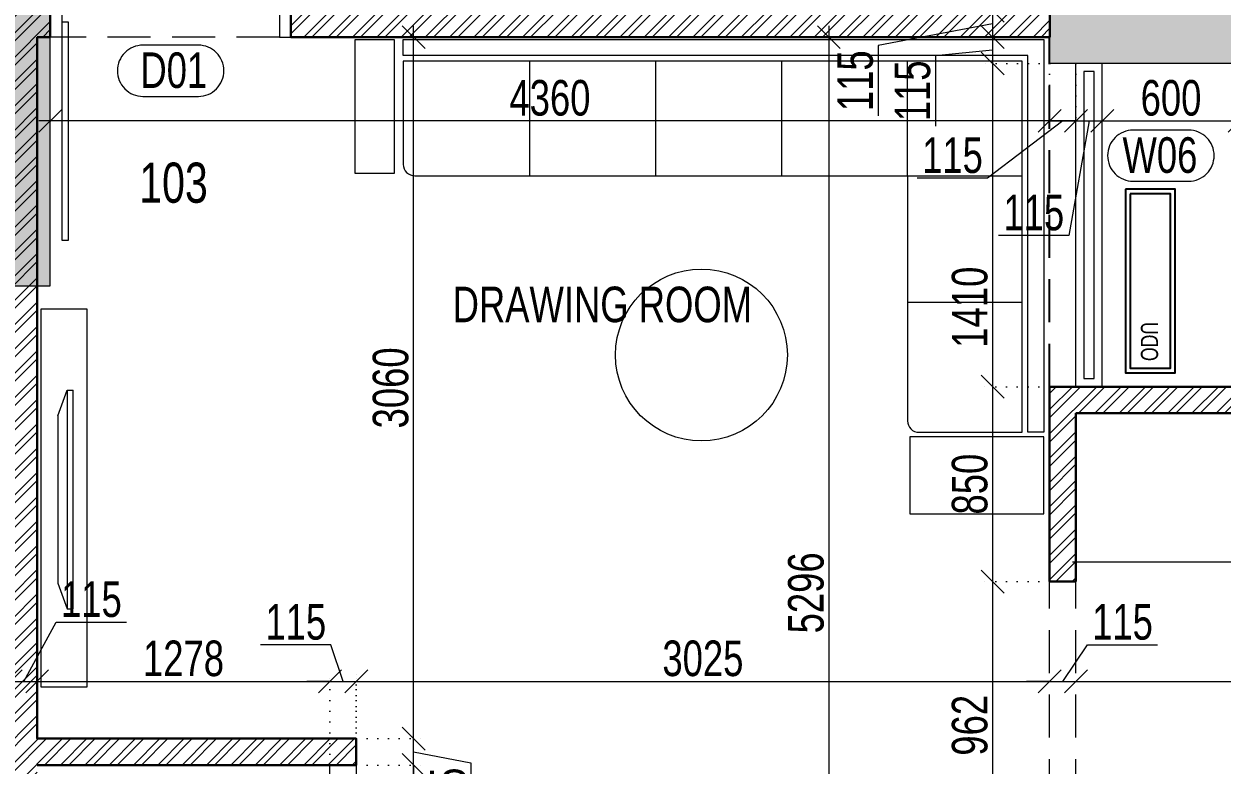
# Model space of a CAD drawing. Header units: inches. Extents: x 785882 to 928568, y 496782 to 576896.
# Drawn here: x 836673 to 841901, y 539113 to 542345 of the extents above; entities that cross this region are included whole.
import ezdxf
from ezdxf.enums import TextEntityAlignment as Align

# ---------------------------------------------------------------- set-up
doc = ezdxf.new("R2010")
doc.units = ezdxf.units.IN
doc.header["$LTSCALE"] = 750
doc.header["$MEASUREMENT"] = 0
doc.linetypes.add('DOT', pattern=[0.25, 0, -0.25])
doc.linetypes.add('HIDDEN', pattern=[0.375, 0.25, -0.125])
for name, color, linetype in [('a-Text-Room-HM', 7, 'Continuous'), ('ELE-02-MSA', 4, 'Continuous'), ('R.C.C HATCH-MSA', 250, 'Continuous')]:
    doc.layers.add(name, color=color, linetype=linetype)
for name, color, linetype, lineweight in [('COLUMN', 5, 'Continuous', 13), ('DIMENSION WORKING-MSA', 222, 'Continuous', 13), ('DOOR NO-MSA', 4, 'Continuous', 9), ('DOOR-MSA', 50, 'Continuous', 13), ('ELE-01-MSA', 7, 'Continuous', 30), ('FURNITURE-MSA', 251, 'Continuous', 5), ('TEXT DETAIL-MSA', 212, 'Continuous', 13), ('TEXT ROOM NAME-MSA', 210, 'Continuous', 13), ('WALL HATCH-MSA', 251, 'Continuous', 9), ('WALL-MSA', 32, 'Continuous', 30), ('WINDOE NO-MAS', 4, 'Continuous', 9), ('WINDOW-MSA', 50, 'Continuous', 13)]:
    doc.layers.add(name, color=color, linetype=linetype, lineweight=lineweight)
doc.styles.add('AR', font='swisscl.ttf')
doc.styles.add('Arial Narrow', font='swisscl.ttf', dxfattribs={"height": 150})
doc.styles.add('Arial-Reg', font='swisscl.ttf', dxfattribs={"height": 155})
doc.styles.add('Arial-Reg+0.8Sc', font='swisscl.ttf')
doc.styles.add('MtXpl_Swis721_LtCn_B', font='swisscl.ttf')
doc.dimstyles.new('WORKING DIM', dxfattribs={"dimtxt": 155, "dimasz": 100, "dimexe": 50, "dimexo": 0, "dimgap": 20, "dimtad": 1, "dimdec": 0, "dimzin": 0, "dimdsep": 46, "dimtxsty": 'AR', "dimblk": 'OBLIQUE', "dimcen": 0.09, "dimdle": 50, "dimclrd": 256, "dimclre": 250, "dimclrt": 256, "dimadec": 0, "dimazin": 0, "dimtfac": 1, "dimtdec": 0, "dimtofl": 0, "dimtmove": 1, "dimatfit": 0, "dimfxl": 1, "dimtolj": 1, "dimtzin": 0, "dimlwd": -1, "dimlwe": -1, "dimarcsym": 0})

# ---------------------------------------------------------------- blocks, each defined once
blk = doc.blocks.new('BLOCK-G & H TYPICAL COLOUMN')
at = {"layer": 'R.C.C HATCH-MSA'}
h = blk.add_hatch(color=256, dxfattribs=at)
h.dxf.hatch_style = 1
h.paths.add_polyline_path([(172697.62, -104207.75), (172688.57, -104207.75), (172688.57, -104255), (172697.62, -104255)])
h.paths.add_polyline_path([(172327.12, -104207.75), (172336.18, -104207.75), (172336.18, -104255), (172327.12, -104255)])
h.paths.add_polyline_path([(172819.88, -104207.75), (172819.88, -104216.81), (172867.12, -104216.81), (172867.12, -104207.75)])
h.paths.add_polyline_path([(172204.87, -104207.75), (172204.87, -104216.81), (172157.62, -104216.81), (172157.62, -104207.75)])
h.paths.add_polyline_path([(172561.18, -104240.06), (172552.12, -104240.06), (172552.12, -104287.31), (172561.18, -104287.31)])
h.paths.add_polyline_path([(172463.57, -104240.06), (172472.62, -104240.06), (172472.62, -104287.31), (172463.57, -104287.31)])
h.paths.add_polyline_path([(172177.87, -104422.2), (172177.87, -104431.25), (172130.62, -104431.25), (172130.62, -104422.2)])
h.paths.add_polyline_path([(172894.12, -104422.2), (172894.12, -104431.25), (172846.88, -104431.25), (172846.88, -104422.2)])
h.paths.add_polyline_path([(172336.12, -104486.75), (172336.12, -104495.81), (172288.87, -104495.81), (172288.87, -104486.75)])
h.paths.add_polyline_path([(172202.62, -104543.75), (172202.62, -104552.81), (172155.37, -104552.81), (172155.37, -104543.75)])
h.paths.add_polyline_path([(172822.13, -104543.75), (172822.13, -104552.81), (172869.37, -104552.81), (172869.37, -104543.75)])
h.paths.add_polyline_path([(172516.9, -104495.81), (172507.85, -104495.81), (172507.85, -104448.56), (172516.9, -104448.56)])
h.paths.add_polyline_path([(172697.62, -104104.25), (172688.57, -104104.25), (172688.57, -104057.01), (172697.62, -104057.01)])
h.paths.add_polyline_path([(172327.12, -104104.25), (172336.18, -104104.25), (172336.18, -104057.01), (172327.12, -104057.01)])
h.paths.add_polyline_path([(172819.88, -104104.25), (172819.88, -104095.2), (172867.12, -104095.2), (172867.12, -104104.25)])
h.paths.add_polyline_path([(172204.87, -104104.25), (172204.87, -104095.2), (172157.62, -104095.2), (172157.62, -104104.25)])
h.paths.add_polyline_path([(172561.18, -104071.94), (172552.12, -104071.94), (172552.12, -104024.7), (172561.18, -104024.7)])
h.paths.add_polyline_path([(172463.57, -104071.94), (172472.62, -104071.94), (172472.62, -104024.7), (172463.57, -104024.7)])
h.paths.add_polyline_path([(172177.87, -103889.81), (172177.87, -103880.75), (172130.62, -103880.75), (172130.62, -103889.81)])
h.paths.add_polyline_path([(172894.12, -103889.81), (172894.12, -103880.75), (172846.88, -103880.75), (172846.88, -103889.81)])
h.paths.add_polyline_path([(172336.12, -103825.25), (172336.12, -103816.2), (172288.87, -103816.2), (172288.87, -103825.25)])
h.paths.add_polyline_path([(172202.62, -103768.25), (172202.62, -103759.2), (172155.37, -103759.2), (172155.37, -103768.25)])
h.paths.add_polyline_path([(172822.13, -103768.25), (172822.13, -103759.2), (172869.37, -103759.2), (172869.37, -103768.25)])
h.paths.add_polyline_path([(172516.9, -103816.2), (172507.85, -103816.2), (172507.85, -103863.44), (172516.9, -103863.44)])
h.paths.add_polyline_path([(172548.37, -103699.31), (172548.37, -103690.25), (172595.62, -103690.25), (172595.62, -103699.31)])
h.paths.add_polyline_path([(172476.37, -103699.31), (172476.37, -103690.25), (172429.13, -103690.25), (172429.13, -103699.31)])
h.paths.add_polyline_path([(172726.82, -103612.31), (172726.82, -103603.25), (172774.06, -103603.25), (172774.06, -103612.31)])
h.paths.add_polyline_path([(172297.93, -103612.31), (172297.93, -103603.25), (172250.69, -103603.25), (172250.69, -103612.31)])
h.paths.add_polyline_path([(172920.37, -103523.81), (172920.37, -103514.75), (172857.56, -103514.75), (172857.56, -103523.81)])
h.paths.add_polyline_path([(172104.37, -103523.81), (172104.37, -103514.75), (172167.19, -103514.75), (172167.19, -103523.81)])
h.paths.add_polyline_path([(172476.37, -103492.94), (172467.32, -103492.94), (172467.32, -103445.7), (172476.37, -103445.7)])
h.paths.add_polyline_path([(172548.37, -103492.94), (172557.43, -103492.94), (172557.43, -103445.7), (172548.37, -103445.7)])
h.paths.add_polyline_path([(172663.43, -103454.75), (172759.5, -103454.75), (172759.5, -103349.7), (172663.43, -103349.7), (172663.43, -103358.75), (172750.44, -103358.75), (172750.44, -103445.7), (172663.43, -103445.7)])
h.paths.add_polyline_path([(172361.32, -103454.75), (172265.25, -103454.75), (172265.25, -103349.7), (172361.32, -103349.7), (172361.32, -103358.75), (172274.31, -103358.75), (172274.31, -103445.7), (172361.32, -103445.7)])
h.paths.add_polyline_path([(172428.37, -103358.75), (172419.32, -103358.75), (172419.32, -103311.51), (172428.37, -103311.51)])
h.paths.add_polyline_path([(172428.37, -103132.74), (172419.32, -103132.74), (172419.32, -103179.99), (172428.37, -103179.99)])
h.paths.add_polyline_path([(172151.62, -103286.75), (172151.62, -103277.7), (172104.37, -103277.7), (172104.37, -103286.75)])
h.paths.add_polyline_path([(172245.43, -103162.74), (172245.43, -103153.68), (172198.19, -103153.68), (172198.19, -103162.74)])
h.paths.add_polyline_path([(172428.37, -103021.25), (172419.32, -103021.25), (172419.32, -103068.5), (172428.37, -103068.5)])
h.paths.add_polyline_path([(172245.43, -102997.25), (172236.37, -102997.25), (172236.37, -103044.5), (172245.43, -103044.5)])
h.paths.add_polyline_path([(172104.37, -102997.25), (172104.37, -103006.31), (172151.62, -103006.31), (172151.62, -102997.25)])
h.paths.add_polyline_path([(172596.37, -103358.75), (172605.43, -103358.75), (172605.43, -103311.51), (172596.37, -103311.51)])
h.paths.add_polyline_path([(172596.37, -103132.74), (172605.43, -103132.74), (172605.43, -103179.99), (172596.37, -103179.99)])
h.paths.add_polyline_path([(172873.13, -103286.75), (172873.13, -103277.7), (172920.37, -103277.7), (172920.37, -103286.75)])
h.paths.add_polyline_path([(172779.32, -103162.74), (172779.32, -103153.68), (172826.56, -103153.68), (172826.56, -103162.74)])
h.paths.add_polyline_path([(172596.37, -103021.25), (172605.43, -103021.25), (172605.43, -103068.5), (172596.37, -103068.5)])
h.paths.add_polyline_path([(172779.32, -102997.25), (172788.37, -102997.25), (172788.37, -103044.5), (172779.32, -103044.5)])
h.paths.add_polyline_path([(172920.37, -102997.25), (172920.37, -103006.31), (172873.13, -103006.31), (172873.13, -102997.25)])
h.paths.add_polyline_path([(172548.37, -104612.7), (172548.37, -104621.75), (172595.62, -104621.75), (172595.62, -104612.7)])
h.paths.add_polyline_path([(172476.37, -104612.7), (172476.37, -104621.75), (172429.13, -104621.75), (172429.13, -104612.7)])
h.paths.add_polyline_path([(172297.93, -104699.7), (172297.93, -104708.75), (172250.69, -104708.75), (172250.69, -104699.7)])
h.paths.add_polyline_path([(172104.37, -104788.2), (172104.37, -104797.25), (172167.19, -104797.25), (172167.19, -104788.2)])
h.paths.add_polyline_path([(172726.82, -104699.7), (172726.82, -104708.75), (172774.06, -104708.75), (172774.06, -104699.7)])
h.paths.add_polyline_path([(172920.37, -104788.2), (172920.37, -104797.25), (172857.56, -104797.25), (172857.56, -104788.2)])
h.paths.add_polyline_path([(172476.37, -104819.06), (172467.32, -104819.06), (172467.32, -104866.31), (172476.37, -104866.31)])
h.paths.add_polyline_path([(172548.37, -104819.06), (172557.43, -104819.06), (172557.43, -104866.31), (172548.37, -104866.31)])
h.paths.add_polyline_path([(172663.43, -104857.25), (172759.5, -104857.25), (172759.5, -104962.31), (172663.43, -104962.31), (172663.43, -104953.25), (172750.44, -104953.25), (172750.44, -104866.31), (172663.43, -104866.31)])
h.paths.add_polyline_path([(172361.32, -104857.25), (172265.25, -104857.25), (172265.25, -104962.31), (172361.32, -104962.31), (172361.32, -104953.25), (172274.31, -104953.25), (172274.31, -104866.31), (172361.32, -104866.31)])
h.paths.add_polyline_path([(172428.37, -104953.25), (172419.32, -104953.25), (172419.32, -105000.5), (172428.37, -105000.5)])
h.paths.add_polyline_path([(172428.37, -105178.31), (172419.32, -105178.31), (172419.32, -105131.06), (172428.37, -105131.06)])
h.paths.add_polyline_path([(172151.62, -105025.25), (172151.62, -105034.31), (172104.37, -105034.31), (172104.37, -105025.25)])
h.paths.add_polyline_path([(172245.43, -105072.5), (172236.37, -105072.5), (172236.37, -105025.25), (172245.43, -105025.25)])
h.paths.add_polyline_path([(172428.37, -105290.75), (172419.32, -105290.75), (172419.32, -105243.51), (172428.37, -105243.51)])
h.paths.add_polyline_path([(172245.43, -105314.75), (172236.37, -105314.75), (172236.37, -105267.51), (172245.43, -105267.51)])
h.paths.add_polyline_path([(172104.37, -105277.35), (172113.43, -105277.35), (172113.43, -105314.75), (172104.37, -105314.75)])
h.paths.add_polyline_path([(172596.37, -104953.25), (172605.43, -104953.25), (172605.43, -105000.5), (172596.37, -105000.5)])
h.paths.add_polyline_path([(172596.37, -105178.31), (172605.43, -105178.31), (172605.43, -105131.06), (172596.37, -105131.06)])
h.paths.add_polyline_path([(172873.13, -105025.25), (172873.13, -105034.31), (172920.37, -105034.31), (172920.37, -105025.25)])
h.paths.add_polyline_path([(172788.37, -105025.25), (172779.32, -105025.25), (172779.32, -105072.5), (172788.37, -105072.5)])
h.paths.add_polyline_path([(172596.37, -105290.75), (172605.43, -105290.75), (172605.43, -105243.51), (172596.37, -105243.51)])
h.paths.add_polyline_path([(172779.32, -105314.75), (172788.37, -105314.75), (172788.37, -105267.51), (172779.32, -105267.51)])
h.paths.add_polyline_path([(172911.32, -105314.75), (172920.37, -105314.75), (172920.37, -105277.35), (172911.32, -105277.35)])
h.paths.add_polyline_path([(172688.63, -104486.75), (172688.63, -104495.81), (172735.87, -104495.81), (172735.87, -104486.75)])
h.paths.add_polyline_path([(172688.63, -103825.25), (172688.63, -103816.2), (172735.87, -103816.2), (172735.87, -103825.25)])
at = {"layer": 'COLUMN'}
for points in [[(172516.9, -103816.2), (172507.85, -103816.2), (172507.85, -103863.44), (172516.9, -103863.44)], [(172688.63, -103825.25), (172688.63, -103816.2), (172735.87, -103816.2), (172735.87, -103825.25)]]:
    blk.add_lwpolyline(points, close=True, dxfattribs=at)
blk = doc.blocks.new('G$C7997B730')
at = {"layer": 'FURNITURE-MSA'}
for p, q in [((36, 1324.9, 0), (0, 1324.9, 0)), ((0, 1324.9, 0), (0, 0, 0)), ((36, 1324.9, 0), (0, 1324.9, 0)), ((92.7, 1168.8, 0), (36, 1324.9, 0)), ((36, 0, 0), (36, 1324.9, 0)), ((92.7, 1168.8, 0), (36, 1324.9, 0)), ((92.7, 156.1, 0), (92.7, 1168.8, 0)), ((92.7, 156.1, 0), (36, 0, 0)), ((36, 0, 0), (0, 0, 0))]:
    blk.add_line(p, q, dxfattribs=at)
blk = doc.blocks.new('A$Ca69f7aba')
at = {"layer": 'WINDOW-MSA', "ltscale": 5000}
for points in [[(-750, 0), (-700, 0), (-700, -115), (-750, -115)], [(0, 0), (-50, 0), (-50, -115), (0, -115)], [(-50, -50), (-50, -700), (-80, -700), (-80, -50)]]:
    blk.add_lwpolyline(points, close=True, dxfattribs=at)
at = {"layer": 'WINDOW-MSA', "linetype": 'HIDDEN'}
blk.add_lwpolyline([(-50, 0), (-700, 0)], dxfattribs=at)
at = {"layer": 'WINDOW-MSA', "linetype": 'HIDDEN', "elevation": 0}
blk.add_lwpolyline([(-50, -115), (-700, -115)], dxfattribs=at)
blk = doc.blocks.new('A$C0454f6c0')
at = {"layer": 'WINDOW-MSA', "ltscale": 5000}
for points in [[(0, 1050), (0, 1000), (-115, 1000), (-115, 1050)], [(0, 0), (0, 50), (-115, 50), (-115, 0)]]:
    blk.add_lwpolyline(points, close=True, dxfattribs=at)
at = {"layer": 'WINDOW-MSA', "linetype": 'HIDDEN', "elevation": 0}
blk.add_lwpolyline([(-115, 1000), (-115, 50)], dxfattribs=at)
at = {"layer": 'WINDOW-MSA', "linetype": 'HIDDEN'}
blk.add_lwpolyline([(0, 50), (0, 1000)], dxfattribs=at)
at = {"layer": 'WINDOW-MSA', "ltscale": 5000, "elevation": 0}
blk.add_lwpolyline([(-50, 50), (-1000, 50), (-1000, 80), (-50, 80)], close=True, dxfattribs=at)
blk = doc.blocks.new('A$Cbea8c011')
at = {"layer": 'ELE-02-MSA', "elevation": 0}
for points in [[(400, -108.3), (-400, -108.3), (-400, 108.3), (400, 108.3)], [(380, -88.3), (-380, -88.3), (-380, 88.3), (380, 88.3)]]:
    blk.add_lwpolyline(points, close=True, dxfattribs=at)
at = {"layer": 'TEXT DETAIL-MSA', "style": 'Arial Narrow'}
blk.add_text('ODU', height=75, dxfattribs=at).set_placement((-349.2, -41.5, 0))
blk = doc.blocks.new('Win-Tag-03')
blk.add_lwpolyline([(-130, 120), (130, 120, -0.414214), (250, 0), (250, 0, -0.414214), (130, -120), (-130, -120, -0.414214), (-250, 0), (-250, 0, -0.414214)], format="xyb", close=True)
blk = doc.blocks.new('_Oblique')
at = {"color": 0, "linetype": 'ByBlock', "lineweight": -2}
blk.add_line((-0.5, -0.5), (0.5, 0.5), dxfattribs=at)
blk = doc.blocks.new('*D701')
at = {"layer": 'Defpoints', "color": 0, "ltscale": 0.25, "transparency": 16777216}
for p in [(840899.6, 542402.8), (840899.6, 542287.8), (840899.6, 542287.8)]:
    blk.add_point(p, dxfattribs=at)
at = {"layer": 'DIMENSION WORKING-MSA', "ltscale": 0.25, "transparency": 16777216}
for p, q in [((840899.6, 542402.8), (840899.6, 542502.8)), ((840899.6, 542402.8), (840899.6, 542287.8)), ((840899.6, 542345.3), (840399.6, 542251.1)), ((840399.6, 542251.1), (840399.6, 541944.2)), ((840899.6, 542287.8), (840899.6, 542187.8))]:
    blk.add_line(p, q, dxfattribs=at)
at = {"layer": 'DIMENSION WORKING-MSA', "color": 250, "linetype": 'DOT', "ltscale": 0.25, "transparency": 16777216}
for p, q in [((840899.6, 542402.8), (840849.6, 542402.8)), ((840899.6, 542287.8), (840849.6, 542287.8))]:
    blk.add_line(p, q, dxfattribs=at)
at = {"layer": 'DIMENSION WORKING-MSA', "ltscale": 0.25, "transparency": 16777216, "xscale": 100, "yscale": 100, "zscale": 100}
for p, rotation in [((840899.6, 542402.8), 270), ((840899.6, 542287.8), 90)]:
    blk.add_blockref('_Oblique', p, dxfattribs=dict(at, rotation=rotation))
at = {"layer": 'DIMENSION WORKING-MSA', "ltscale": 0.25, "transparency": 16777216, "insert": (840300.5, 542097.7), "char_height": 155, "attachment_point": 5, "rotation": 90, "style": 'AR'}
blk.add_mtext('\\A1;115', dxfattribs=at)
blk = doc.blocks.new('*D696')
at = {"layer": 'Defpoints', "color": 0, "ltscale": 0.25, "transparency": 16777216}
for p in [(840899.6, 542287.8), (840899.6, 542172.8), (841149.6, 542172.8)]:
    blk.add_point(p, dxfattribs=at)
at = {"layer": 'DIMENSION WORKING-MSA', "ltscale": 0.25, "transparency": 16777216}
for p, q in [((840899.6, 542337.8), (840899.6, 542122.8)), ((840899.6, 542230.3), (840649.6, 542206.8)), ((840649.6, 542206.8), (840649.6, 541900))]:
    blk.add_line(p, q, dxfattribs=at)
at = {"layer": 'DIMENSION WORKING-MSA', "color": 250, "linetype": 'DOT', "ltscale": 0.25, "transparency": 16777216}
for p, q in [((840899.6, 542287.8), (840849.6, 542287.8)), ((841149.6, 542172.8), (840849.6, 542172.8))]:
    blk.add_line(p, q, dxfattribs=at)
at = {"layer": 'DIMENSION WORKING-MSA', "ltscale": 0.25, "transparency": 16777216, "xscale": 100, "yscale": 100, "zscale": 100}
for p, rotation in [((840899.6, 542287.8), 90), ((840899.6, 542172.8), 270)]:
    blk.add_blockref('_Oblique', p, dxfattribs=dict(at, rotation=rotation))
at = {"layer": 'DIMENSION WORKING-MSA', "ltscale": 0.25, "transparency": 16777216, "insert": (840550.5, 542053.4), "char_height": 155, "attachment_point": 5, "rotation": 90, "style": 'AR'}
blk.add_mtext('\\A1;115', dxfattribs=at)
blk = doc.blocks.new('*D697')
at = {"layer": 'Defpoints', "color": 0, "ltscale": 0.25, "transparency": 16777216}
for p in [(841149.6, 542172.8), (840899.6, 540763.1), (841148, 540763.1)]:
    blk.add_point(p, dxfattribs=at)
at = {"layer": 'DIMENSION WORKING-MSA', "ltscale": 0.25, "transparency": 16777216}
blk.add_line((840899.6, 542222.8), (840899.6, 540713.1), dxfattribs=at)
at = {"layer": 'DIMENSION WORKING-MSA', "color": 250, "linetype": 'DOT', "ltscale": 0.25, "transparency": 16777216}
for p, q in [((841149.6, 542172.8), (840849.6, 542172.8)), ((841148, 540763.1), (840849.6, 540763.1))]:
    blk.add_line(p, q, dxfattribs=at)
at = {"layer": 'DIMENSION WORKING-MSA', "ltscale": 0.25, "transparency": 16777216, "xscale": 100, "yscale": 100, "zscale": 100}
for p, rotation in [((840899.6, 542172.8), 90), ((840899.6, 540763.1), 270)]:
    blk.add_blockref('_Oblique', p, dxfattribs=dict(at, rotation=rotation))
at = {"layer": 'DIMENSION WORKING-MSA', "ltscale": 0.25, "transparency": 16777216, "insert": (840800.2, 541109.9), "char_height": 155, "attachment_point": 5, "rotation": 90, "style": 'AR'}
blk.add_mtext('\\A1;1410', dxfattribs=at)
blk = doc.blocks.new('*D698')
at = {"layer": 'Defpoints', "color": 0, "ltscale": 0.25, "transparency": 16777216}
for p in [(841148, 540763.1), (840899.6, 539913.1), (841148, 539913.1)]:
    blk.add_point(p, dxfattribs=at)
at = {"layer": 'DIMENSION WORKING-MSA', "ltscale": 0.25, "transparency": 16777216}
blk.add_line((840899.6, 540813.1), (840899.6, 539863.1), dxfattribs=at)
at = {"layer": 'DIMENSION WORKING-MSA', "color": 250, "linetype": 'DOT', "ltscale": 0.25, "transparency": 16777216}
for p, q in [((841148, 540763.1), (840849.6, 540763.1)), ((841148, 539913.1), (840849.6, 539913.1))]:
    blk.add_line(p, q, dxfattribs=at)
at = {"layer": 'DIMENSION WORKING-MSA', "ltscale": 0.25, "transparency": 16777216, "xscale": 100, "yscale": 100, "zscale": 100}
for p, rotation in [((840899.6, 540763.1), 90), ((840899.6, 539913.1), 270)]:
    blk.add_blockref('_Oblique', p, dxfattribs=dict(at, rotation=rotation))
at = {"layer": 'DIMENSION WORKING-MSA', "ltscale": 0.25, "transparency": 16777216, "insert": (840800.2, 540338.1), "char_height": 155, "attachment_point": 5, "rotation": 90, "style": 'AR'}
blk.add_mtext('\\A1;850', dxfattribs=at)
blk = doc.blocks.new('*D699')
at = {"layer": 'Defpoints', "color": 0, "ltscale": 0.25, "transparency": 16777216}
for p in [(841148, 539913.1), (840899.6, 538951.2), (841148, 538951.2)]:
    blk.add_point(p, dxfattribs=at)
at = {"layer": 'DIMENSION WORKING-MSA', "ltscale": 0.25, "transparency": 16777216}
blk.add_line((840899.6, 539963.1), (840899.6, 538901.2), dxfattribs=at)
at = {"layer": 'DIMENSION WORKING-MSA', "color": 250, "linetype": 'DOT', "ltscale": 0.25, "transparency": 16777216}
for p, q in [((841148, 539913.1), (840849.6, 539913.1)), ((841148, 538951.2), (840849.6, 538951.2))]:
    blk.add_line(p, q, dxfattribs=at)
at = {"layer": 'DIMENSION WORKING-MSA', "ltscale": 0.25, "transparency": 16777216, "xscale": 100, "yscale": 100, "zscale": 100}
for p, rotation in [((840899.6, 539913.1), 90), ((840899.6, 538951.2), 270)]:
    blk.add_blockref('_Oblique', p, dxfattribs=dict(at, rotation=rotation))
at = {"layer": 'DIMENSION WORKING-MSA', "ltscale": 0.25, "transparency": 16777216, "insert": (840800.2, 539286.1), "char_height": 155, "attachment_point": 5, "rotation": 90, "style": 'AR'}
blk.add_mtext('\\A1;962', dxfattribs=at)
blk = doc.blocks.new('*D649')
at = {"layer": 'Defpoints', "color": 0, "ltscale": 0.25, "transparency": 16777216}
for p in [(838007.7, 539477.8), (836730.2, 539227.8), (838007.7, 539112.8, 0)]:
    blk.add_point(p, dxfattribs=at)
at = {"layer": 'DIMENSION WORKING-MSA', "color": 250, "linetype": 'DOT', "ltscale": 0.25, "transparency": 16777216}
for p, q in [((836730.2, 539227.8), (836730.2, 539527.8)), ((838007.7, 539112.8), (838007.7, 539527.8))]:
    blk.add_line(p, q, dxfattribs=at)
at = {"layer": 'DIMENSION WORKING-MSA', "ltscale": 0.25, "transparency": 16777216}
blk.add_line((836680.2, 539477.8), (838057.7, 539477.8), dxfattribs=at)
at = {"layer": 'DIMENSION WORKING-MSA', "ltscale": 0.25, "transparency": 16777216, "xscale": 100, "yscale": 100, "zscale": 100, "rotation": 180}
blk.add_blockref('_Oblique', (836730.2, 539477.8), dxfattribs=at)
at = {"layer": 'DIMENSION WORKING-MSA', "ltscale": 0.25, "transparency": 16777216, "xscale": 100, "yscale": 100, "zscale": 100}
blk.add_blockref('_Oblique', (838007.7, 539477.8), dxfattribs=at)
at = {"layer": 'DIMENSION WORKING-MSA', "ltscale": 0.25, "transparency": 16777216, "insert": (837368.9, 539577.1), "char_height": 155, "attachment_point": 5, "style": 'AR'}
blk.add_mtext('\\A1;1278', dxfattribs=at)
blk = doc.blocks.new('*D650')
at = {"layer": 'Defpoints', "color": 0, "ltscale": 0.25, "transparency": 16777216}
for p in [(841148, 539477.8), (841148, 539477.8), (838122.7, 539227.8)]:
    blk.add_point(p, dxfattribs=at)
at = {"layer": 'DIMENSION WORKING-MSA', "color": 250, "linetype": 'DOT', "ltscale": 0.25, "transparency": 16777216}
for p, q in [((838122.7, 539227.8), (838122.7, 539527.8)), ((841148, 539477.8), (841148, 539527.8))]:
    blk.add_line(p, q, dxfattribs=at)
at = {"layer": 'DIMENSION WORKING-MSA', "ltscale": 0.25, "transparency": 16777216}
blk.add_line((838072.7, 539477.8), (841198, 539477.8), dxfattribs=at)
at = {"layer": 'DIMENSION WORKING-MSA', "ltscale": 0.25, "transparency": 16777216, "xscale": 100, "yscale": 100, "zscale": 100, "rotation": 180}
blk.add_blockref('_Oblique', (838122.7, 539477.8), dxfattribs=at)
at = {"layer": 'DIMENSION WORKING-MSA', "ltscale": 0.25, "transparency": 16777216, "xscale": 100, "yscale": 100, "zscale": 100}
blk.add_blockref('_Oblique', (841148, 539477.8), dxfattribs=at)
at = {"layer": 'DIMENSION WORKING-MSA', "ltscale": 0.25, "transparency": 16777216, "insert": (839635.4, 539577.2), "char_height": 155, "attachment_point": 5, "style": 'AR'}
blk.add_mtext('\\A1;3025', dxfattribs=at)
blk = doc.blocks.new('*D651')
at = {"layer": 'Defpoints', "color": 0, "ltscale": 0.25, "transparency": 16777216}
for p in [(841148, 539477.8), (841263, 539477.8), (841263, 539477.8)]:
    blk.add_point(p, dxfattribs=at)
at = {"layer": 'DIMENSION WORKING-MSA', "ltscale": 0.25, "transparency": 16777216}
for p, q in [((841205.5, 539477.8), (841312.9, 539637.1)), ((841312.9, 539637.1), (841619.7, 539637.1)), ((841148, 539477.8), (841048, 539477.8)), ((841148, 539477.8), (841263, 539477.8)), ((841263, 539477.8), (841363, 539477.8))]:
    blk.add_line(p, q, dxfattribs=at)
at = {"layer": 'DIMENSION WORKING-MSA', "color": 250, "linetype": 'DOT', "ltscale": 0.25, "transparency": 16777216}
for p, q in [((841148, 539477.8), (841148, 539527.8)), ((841263, 539477.8), (841263, 539527.8))]:
    blk.add_line(p, q, dxfattribs=at)
at = {"layer": 'DIMENSION WORKING-MSA', "ltscale": 0.25, "transparency": 16777216, "xscale": 100, "yscale": 100, "zscale": 100}
blk.add_blockref('_Oblique', (841148, 539477.8), dxfattribs=at)
at = {"layer": 'DIMENSION WORKING-MSA', "ltscale": 0.25, "transparency": 16777216, "xscale": 100, "yscale": 100, "zscale": 100, "rotation": 180}
blk.add_blockref('_Oblique', (841263, 539477.8), dxfattribs=at)
at = {"layer": 'DIMENSION WORKING-MSA', "ltscale": 0.25, "transparency": 16777216, "insert": (841466.3, 539736.2), "char_height": 155, "attachment_point": 5, "style": 'AR'}
blk.add_mtext('\\A1;115', dxfattribs=at)
blk = doc.blocks.new('*D652')
at = {"layer": 'Defpoints', "color": 0, "ltscale": 0.25, "transparency": 16777216}
for p in [(841263, 539477.8), (844601.5, 539477.8), (844601.5, 539124.8)]:
    blk.add_point(p, dxfattribs=at)
at = {"layer": 'DIMENSION WORKING-MSA', "color": 250, "linetype": 'DOT', "ltscale": 0.25, "transparency": 16777216}
for p, q in [((841263, 539477.8), (841263, 539527.8)), ((844601.5, 539124.8), (844601.5, 539527.8))]:
    blk.add_line(p, q, dxfattribs=at)
at = {"layer": 'DIMENSION WORKING-MSA', "ltscale": 0.25, "transparency": 16777216}
blk.add_line((841213, 539477.8), (844651.5, 539477.8), dxfattribs=at)
at = {"layer": 'DIMENSION WORKING-MSA', "ltscale": 0.25, "transparency": 16777216, "xscale": 100, "yscale": 100, "zscale": 100, "rotation": 180}
blk.add_blockref('_Oblique', (841263, 539477.8), dxfattribs=at)
at = {"layer": 'DIMENSION WORKING-MSA', "ltscale": 0.25, "transparency": 16777216, "xscale": 100, "yscale": 100, "zscale": 100}
blk.add_blockref('_Oblique', (844601.5, 539477.8), dxfattribs=at)
at = {"layer": 'DIMENSION WORKING-MSA', "ltscale": 0.25, "transparency": 16777216, "insert": (843207.2, 539577.1), "char_height": 155, "attachment_point": 5, "style": 'AR'}
blk.add_mtext('\\A1;3339', dxfattribs=at)
blk = doc.blocks.new('*D633')
at = {"layer": 'Defpoints', "color": 0, "ltscale": 0.25, "transparency": 16777216}
for p in [(838122.7, 539477.8), (838007.7, 539112.8, 0), (838122.7, 539112.8, 0)]:
    blk.add_point(p, dxfattribs=at)
at = {"layer": 'DIMENSION WORKING-MSA', "ltscale": 0.25, "transparency": 16777216}
for p, q in [((838012.3, 539637.1), (837705.4, 539637.1)), ((838065.2, 539477.8), (838012.3, 539637.1)), ((838007.7, 539477.8), (837907.7, 539477.8)), ((838007.7, 539477.8), (838122.7, 539477.8)), ((838122.7, 539477.8), (838222.7, 539477.8))]:
    blk.add_line(p, q, dxfattribs=at)
at = {"layer": 'DIMENSION WORKING-MSA', "color": 250, "linetype": 'DOT', "ltscale": 0.25, "transparency": 16777216}
for p, q in [((838007.7, 539112.8), (838007.7, 539527.8)), ((838122.7, 539112.8), (838122.7, 539527.8))]:
    blk.add_line(p, q, dxfattribs=at)
at = {"layer": 'DIMENSION WORKING-MSA', "ltscale": 0.25, "transparency": 16777216, "xscale": 100, "yscale": 100, "zscale": 100}
blk.add_blockref('_Oblique', (838007.7, 539477.8), dxfattribs=at)
at = {"layer": 'DIMENSION WORKING-MSA', "ltscale": 0.25, "transparency": 16777216, "xscale": 100, "yscale": 100, "zscale": 100, "rotation": 180}
blk.add_blockref('_Oblique', (838122.7, 539477.8), dxfattribs=at)
at = {"layer": 'DIMENSION WORKING-MSA', "ltscale": 0.25, "transparency": 16777216, "insert": (837858.9, 539736.2), "char_height": 155, "attachment_point": 5, "style": 'AR'}
blk.add_mtext('\\A1;115', dxfattribs=at)
blk = doc.blocks.new('*D614')
at = {"layer": 'Defpoints', "color": 0, "ltscale": 0.25, "transparency": 16777216}
for p in [(838122.7, 539112.8), (838372.7, 539112.8), (838122.7, 538362.8)]:
    blk.add_point(p, dxfattribs=at)
at = {"layer": 'DIMENSION WORKING-MSA', "ltscale": 0.25, "transparency": 16777216}
blk.add_line((838372.7, 538312.8), (838372.7, 539162.8), dxfattribs=at)
at = {"layer": 'DIMENSION WORKING-MSA', "color": 250, "linetype": 'DOT', "ltscale": 0.25, "transparency": 16777216}
for p, q in [((838122.7, 539112.8), (838422.7, 539112.8)), ((838122.7, 538362.8), (838422.7, 538362.8))]:
    blk.add_line(p, q, dxfattribs=at)
at = {"layer": 'DIMENSION WORKING-MSA', "ltscale": 0.25, "transparency": 16777216, "xscale": 100, "yscale": 100, "zscale": 100}
for p, rotation in [((838372.7, 539112.8), 90), ((838372.7, 538362.8), 270)]:
    blk.add_blockref('_Oblique', p, dxfattribs=dict(at, rotation=rotation))
at = {"layer": 'DIMENSION WORKING-MSA', "ltscale": 0.25, "transparency": 16777216, "insert": (838273.3, 538737.8), "char_height": 155, "attachment_point": 5, "rotation": 90, "style": 'AR'}
blk.add_mtext('\\A1;750', dxfattribs=at)
blk = doc.blocks.new('*D615')
at = {"layer": 'Defpoints', "color": 0, "ltscale": 0.25, "transparency": 16777216}
for p in [(838122.7, 539227.8), (838372.7, 539227.8), (838122.7, 539112.8)]:
    blk.add_point(p, dxfattribs=at)
at = {"layer": 'DIMENSION WORKING-MSA', "ltscale": 0.25, "transparency": 16777216}
for p, q in [((838372.7, 539227.8), (838372.7, 539327.8)), ((838372.7, 539112.8), (838372.7, 539227.8)), ((838372.7, 539170.3), (838622.7, 539122.5)), ((838372.7, 539112.8), (838372.7, 539012.8)), ((838622.7, 539122.5), (838622.7, 538815.7))]:
    blk.add_line(p, q, dxfattribs=at)
at = {"layer": 'DIMENSION WORKING-MSA', "color": 250, "linetype": 'DOT', "ltscale": 0.25, "transparency": 16777216}
for p, q in [((838122.7, 539227.8), (838422.7, 539227.8)), ((838122.7, 539112.8), (838422.7, 539112.8))]:
    blk.add_line(p, q, dxfattribs=at)
at = {"layer": 'DIMENSION WORKING-MSA', "ltscale": 0.25, "transparency": 16777216, "xscale": 100, "yscale": 100, "zscale": 100}
for p, rotation in [((838372.7, 539227.8), 270), ((838372.7, 539112.8), 90)]:
    blk.add_blockref('_Oblique', p, dxfattribs=dict(at, rotation=rotation))
at = {"layer": 'DIMENSION WORKING-MSA', "ltscale": 0.25, "transparency": 16777216, "insert": (838523.6, 538969.1), "char_height": 155, "attachment_point": 5, "rotation": 90, "style": 'AR'}
blk.add_mtext('\\A1;115', dxfattribs=at)
blk = doc.blocks.new('*D611')
at = {"layer": 'Defpoints', "color": 0, "ltscale": 0.25, "transparency": 16777216}
for p in [(838372.7, 542287.8), (838372.7, 542287.8), (838122.7, 539227.8)]:
    blk.add_point(p, dxfattribs=at)
at = {"layer": 'DIMENSION WORKING-MSA', "ltscale": 0.25, "transparency": 16777216}
blk.add_line((838372.7, 539177.8), (838372.7, 542337.8), dxfattribs=at)
at = {"layer": 'DIMENSION WORKING-MSA', "color": 250, "linetype": 'DOT', "ltscale": 0.25, "transparency": 16777216}
for p, q in [((838372.7, 542287.8), (838422.7, 542287.8)), ((838122.7, 539227.8), (838422.7, 539227.8))]:
    blk.add_line(p, q, dxfattribs=at)
at = {"layer": 'DIMENSION WORKING-MSA', "ltscale": 0.25, "transparency": 16777216, "xscale": 100, "yscale": 100, "zscale": 100}
for p, rotation in [((838372.7, 542287.8), 90), ((838372.7, 539227.8), 270)]:
    blk.add_blockref('_Oblique', p, dxfattribs=dict(at, rotation=rotation))
at = {"layer": 'DIMENSION WORKING-MSA', "ltscale": 0.25, "transparency": 16777216, "insert": (838273.2, 540757.8), "char_height": 155, "attachment_point": 5, "rotation": 90, "style": 'AR'}
blk.add_mtext('\\A1;3060', dxfattribs=at)
blk = doc.blocks.new('*D570')
at = {"layer": 'Defpoints', "color": 0, "ltscale": 0.25, "transparency": 16777216}
for p in [(840185, 542287.8), (840185, 536991.9), (840185, 536991.9)]:
    blk.add_point(p, dxfattribs=at)
at = {"layer": 'DIMENSION WORKING-MSA', "ltscale": 0.25, "transparency": 16777216}
blk.add_line((840185, 542337.8), (840185, 536941.9), dxfattribs=at)
at = {"layer": 'DIMENSION WORKING-MSA', "color": 250, "linetype": 'DOT', "ltscale": 0.25, "transparency": 16777216}
for p, q in [((840185, 542287.8), (840235, 542287.8)), ((840185, 536991.9), (840235, 536991.9))]:
    blk.add_line(p, q, dxfattribs=at)
at = {"layer": 'DIMENSION WORKING-MSA', "ltscale": 0.25, "transparency": 16777216, "xscale": 100, "yscale": 100, "zscale": 100}
for p, rotation in [((840185, 542287.8), 90), ((840185, 536991.9), 270)]:
    blk.add_blockref('_Oblique', p, dxfattribs=dict(at, rotation=rotation))
at = {"layer": 'DIMENSION WORKING-MSA', "ltscale": 0.25, "transparency": 16777216, "insert": (840085.6, 539863.6), "char_height": 155, "attachment_point": 5, "rotation": 90, "style": 'AR'}
blk.add_mtext('\\A1;5296', dxfattribs=at)
blk = doc.blocks.new('*D522')
at = {"layer": 'Defpoints', "color": 0, "ltscale": 0.25, "transparency": 16777216}
for p in [(841263, 541922.8), (841378, 541922.8), (841378, 541922.8)]:
    blk.add_point(p, dxfattribs=at)
at = {"layer": 'DIMENSION WORKING-MSA', "color": 250, "linetype": 'DOT', "ltscale": 0.25, "transparency": 16777216}
for p, q in [((841263, 541922.8), (841263, 541972.8)), ((841378, 541922.8), (841378, 541972.8))]:
    blk.add_line(p, q, dxfattribs=at)
at = {"layer": 'DIMENSION WORKING-MSA', "ltscale": 0.25, "transparency": 16777216}
for p, q in [((841263, 541922.8), (841163, 541922.8)), ((841320.5, 541922.8), (841232.6, 541422.8)), ((841263, 541922.8), (841378, 541922.8)), ((841378, 541922.8), (841478, 541922.8)), ((841232.6, 541422.8), (840925.8, 541422.8))]:
    blk.add_line(p, q, dxfattribs=at)
at = {"layer": 'DIMENSION WORKING-MSA', "ltscale": 0.25, "transparency": 16777216, "xscale": 100, "yscale": 100, "zscale": 100}
blk.add_blockref('_Oblique', (841263, 541922.8), dxfattribs=at)
at = {"layer": 'DIMENSION WORKING-MSA', "ltscale": 0.25, "transparency": 16777216, "xscale": 100, "yscale": 100, "zscale": 100, "rotation": 180}
blk.add_blockref('_Oblique', (841378, 541922.8), dxfattribs=at)
at = {"layer": 'DIMENSION WORKING-MSA', "ltscale": 0.25, "transparency": 16777216, "insert": (841079.2, 541521.8), "char_height": 155, "attachment_point": 5, "style": 'AR'}
blk.add_mtext('\\A1;115', dxfattribs=at)
blk = doc.blocks.new('*D523')
at = {"layer": 'Defpoints', "color": 0, "ltscale": 0.25, "transparency": 16777216}
for p in [(841378, 541922.8), (841978, 541922.8), (841978, 541922.8)]:
    blk.add_point(p, dxfattribs=at)
at = {"layer": 'DIMENSION WORKING-MSA', "color": 250, "linetype": 'DOT', "ltscale": 0.25, "transparency": 16777216}
for p, q in [((841378, 541922.8), (841378, 541972.8)), ((841978, 541922.8), (841978, 541972.8))]:
    blk.add_line(p, q, dxfattribs=at)
at = {"layer": 'DIMENSION WORKING-MSA', "ltscale": 0.25, "transparency": 16777216}
blk.add_line((841328, 541922.8), (842028, 541922.8), dxfattribs=at)
at = {"layer": 'DIMENSION WORKING-MSA', "ltscale": 0.25, "transparency": 16777216, "xscale": 100, "yscale": 100, "zscale": 100, "rotation": 180}
blk.add_blockref('_Oblique', (841378, 541922.8), dxfattribs=at)
at = {"layer": 'DIMENSION WORKING-MSA', "ltscale": 0.25, "transparency": 16777216, "xscale": 100, "yscale": 100, "zscale": 100}
blk.add_blockref('_Oblique', (841978, 541922.8), dxfattribs=at)
at = {"layer": 'DIMENSION WORKING-MSA', "ltscale": 0.25, "transparency": 16777216, "insert": (841678, 542022.1), "char_height": 155, "attachment_point": 5, "style": 'AR'}
blk.add_mtext('\\A1;600', dxfattribs=at)
blk = doc.blocks.new('*D521')
at = {"layer": 'Defpoints', "color": 0, "ltscale": 0.25, "transparency": 16777216}
for p in [(841148, 542172.8), (841263, 542172.8), (841263, 541922.8)]:
    blk.add_point(p, dxfattribs=at)
at = {"layer": 'DIMENSION WORKING-MSA', "color": 250, "linetype": 'DOT', "ltscale": 0.25, "transparency": 16777216}
for p, q in [((841148, 542172.8), (841148, 541872.8)), ((841263, 542172.8), (841263, 541872.8))]:
    blk.add_line(p, q, dxfattribs=at)
at = {"layer": 'DIMENSION WORKING-MSA', "ltscale": 0.25, "transparency": 16777216}
for p, q in [((841205.5, 541922.8), (840877.8, 541672.8)), ((841148, 541922.8), (841048, 541922.8)), ((841148, 541922.8), (841263, 541922.8)), ((841263, 541922.8), (841363, 541922.8)), ((840877.8, 541672.8), (840570.9, 541672.8))]:
    blk.add_line(p, q, dxfattribs=at)
at = {"layer": 'DIMENSION WORKING-MSA', "ltscale": 0.25, "transparency": 16777216, "xscale": 100, "yscale": 100, "zscale": 100}
blk.add_blockref('_Oblique', (841148, 541922.8), dxfattribs=at)
at = {"layer": 'DIMENSION WORKING-MSA', "ltscale": 0.25, "transparency": 16777216, "xscale": 100, "yscale": 100, "zscale": 100, "rotation": 180}
blk.add_blockref('_Oblique', (841263, 541922.8), dxfattribs=at)
at = {"layer": 'DIMENSION WORKING-MSA', "ltscale": 0.25, "transparency": 16777216, "insert": (840724.3, 541771.8), "char_height": 155, "attachment_point": 5, "style": 'AR'}
blk.add_mtext('\\A1;115', dxfattribs=at)
blk = doc.blocks.new('*D517')
at = {"layer": 'Defpoints', "color": 0, "ltscale": 0.25, "transparency": 16777216}
for p in [(836787.7, 541922.8), (836787.7, 541922.8), (841148, 541922.8)]:
    blk.add_point(p, dxfattribs=at)
at = {"layer": 'DIMENSION WORKING-MSA', "color": 250, "linetype": 'DOT', "ltscale": 0.25, "transparency": 16777216}
for p, q in [((841148, 541922.8), (841148, 541972.8)), ((836787.7, 541922.8), (836787.7, 541872.8))]:
    blk.add_line(p, q, dxfattribs=at)
at = {"layer": 'DIMENSION WORKING-MSA', "ltscale": 0.25, "transparency": 16777216}
blk.add_line((841198, 541922.8), (836737.7, 541922.8), dxfattribs=at)
at = {"layer": 'DIMENSION WORKING-MSA', "ltscale": 0.25, "transparency": 16777216, "xscale": 100, "yscale": 100, "zscale": 100, "rotation": 180}
blk.add_blockref('_Oblique', (836787.7, 541922.8), dxfattribs=at)
at = {"layer": 'DIMENSION WORKING-MSA', "ltscale": 0.25, "transparency": 16777216, "xscale": 100, "yscale": 100, "zscale": 100}
blk.add_blockref('_Oblique', (841148, 541922.8), dxfattribs=at)
at = {"layer": 'DIMENSION WORKING-MSA', "ltscale": 0.25, "transparency": 16777216, "insert": (838967.9, 542022.2), "char_height": 155, "attachment_point": 5, "style": 'AR'}
blk.add_mtext('\\A1;4360', dxfattribs=at)
blk = doc.blocks.new('A$Caebde61c')
at = {"layer": 'FURNITURE-MSA'}
for p, q in [((12568.5, -21021.2), (12568.5, -21521.2)), ((13118.5, -21021.2), (13118.5, -21521.2)), ((13668.5, -21021.2), (13668.5, -21521.2)), ((14218.5, -21521.2, 0), (14218.5, -21021.2, 0)), ((14218.5, -21521.2, 0), (14718.5, -21521.2, 0)), ((14218.5, -22072.5, 0), (14718.5, -22072.5, 0)), ((14938.6, -23204.9), (18307.1, -23204.9))]:
    blk.add_line(p, q, dxfattribs=at)
for points in [[(11978.6, -21510.9), (11808.5, -21510.9), (11808.5, -20925.9), (11978.6, -20925.9)], [(14813.8, -22639.8), (14743.5, -22639.8), (14743.5, -20996.2), (12018.5, -20996.2), (12018.5, -20926.2), (14813.6, -20926.2)], [(10638.2, -23751.2), (10438.2, -23751.2), (10438.2, -22101.2), (10638.2, -22101.2)], [(14228.8, -22659.8), (14228.8, -22996.2), (14813.8, -22996.2), (14813.8, -22659.8)]]:
    blk.add_lwpolyline(points, close=True, dxfattribs=at)
blk.add_lwpolyline([(14718.5, -21021.2), (12018.5, -21021.2), (12018.5, -21471.2, 0.414214), (12068.5, -21521.2), (14218.5, -21521.2), (14218.5, -22589.8, 0.414214), (14268.5, -22639.8), (14718.5, -22639.8), (14718.5, -21021.2)], format="xyb", dxfattribs=at)
blk.add_circle((13319.4, -22302.6, 0), 375, dxfattribs=at)
blk = doc.blocks.new('*D1209')
at = {"layer": 'Defpoints', "color": 0, "ltscale": 0.25, "transparency": 16777216}
for p in [(836730.2, 539477.8), (836615.2, 539227.8), (836730.2, 539227.8)]:
    blk.add_point(p, dxfattribs=at)
at = {"layer": 'DIMENSION WORKING-MSA', "ltscale": 0.25, "transparency": 16777216}
for p, q in [((836672.7, 539477.8), (836813.5, 539735.9)), ((836813.5, 539735.9), (837120.4, 539735.9)), ((836615.2, 539477.8), (836515.2, 539477.8)), ((836615.2, 539477.8), (836730.2, 539477.8)), ((836730.2, 539477.8), (836830.2, 539477.8))]:
    blk.add_line(p, q, dxfattribs=at)
at = {"layer": 'DIMENSION WORKING-MSA', "color": 250, "linetype": 'DOT', "ltscale": 0.25, "transparency": 16777216}
for p, q in [((836615.2, 539227.8), (836615.2, 539527.8)), ((836730.2, 539227.8), (836730.2, 539527.8))]:
    blk.add_line(p, q, dxfattribs=at)
at = {"layer": 'DIMENSION WORKING-MSA', "ltscale": 0.25, "transparency": 16777216, "xscale": 100, "yscale": 100, "zscale": 100}
blk.add_blockref('_Oblique', (836615.2, 539477.8), dxfattribs=at)
at = {"layer": 'DIMENSION WORKING-MSA', "ltscale": 0.25, "transparency": 16777216, "xscale": 100, "yscale": 100, "zscale": 100, "rotation": 180}
blk.add_blockref('_Oblique', (836730.2, 539477.8), dxfattribs=at)
at = {"layer": 'DIMENSION WORKING-MSA', "ltscale": 0.25, "transparency": 16777216, "insert": (836967, 539835), "char_height": 155, "attachment_point": 5, "style": 'AR'}
blk.add_mtext('\\A1;115', dxfattribs=at)

msp = doc.modelspace()

# ---------------------------------------------------------------- hatches: boundary and pattern name
at = {"layer": 'WALL HATCH-MSA'}
h = msp.add_hatch(dxfattribs=at)
h.set_pattern_fill('ANSI32', color=256, scale=200)
h.paths.add_polyline_path([(837702.1, 545601.8), (837702.1, 546886.8), (838692, 546886.8), (838692, 548363.5), (839835, 548363.5), (839835, 547001.8), (839342, 547001.8), (839342, 546886.8), (839835, 546886.8), (839835, 546351.8), (839950, 546351.8), (839950, 548478.5), (837702.1, 548478.5), (837702.1, 551698.5), (837817.1, 551698.5), (837817.1, 551813.5), (837587.1, 551813.5), (837587.1, 548363.5), (838577, 548363.5), (838577, 547613.5), (837587.1, 547613.5), (837587.1, 547498.5), (838577, 547498.5), (838577, 547001.8), (837587.1, 547001.8), (837587.1, 545371.8), (838501.5, 545371.8), (838501.5, 542402.8), (837837.7, 542402.8), (837837.7, 542287.8), (841149.6, 542287.8), (841149.6, 542402.8), (838616.5, 542402.8), (838616.5, 545486.8), (841219.6, 545486.8), (841219.6, 545601.8)])
h = msp.add_hatch(dxfattribs=at)
h.set_pattern_fill('ANSI32', color=256, scale=200)
h.set_pattern_definition([(45, (-7.5, 0), (-53.0330086, 53.0330086), []), (45, (27.855, 0), (-53.0330086, 53.0330086), [])])
h.paths.add_polyline_path([(836615.2, 542287.8), (836615.2, 539227.8), (835222.7, 539227.8), (835222.7, 539112.8), (836615.2, 539112.8), (836615.2, 536991.9), (836313, 536991.9), (836313, 536876.9), (837032.3, 536876.9), (837032.3, 536991.9), (836730.2, 536991.9), (836730.2, 539112.8), (838122.7, 539112.8), (838122.7, 539227.8), (836730.2, 539227.8), (836730.2, 542287.8), (836787.7, 542287.8), (836787.7, 542402.8), (836557.7, 542402.8), (836557.7, 542287.8)])
h = msp.add_hatch(dxfattribs=at)
h.set_pattern_fill('ANSI32', color=256, scale=200)
h.paths.add_polyline_path([(846969.1, 540533.1), (846969.1, 540763.1), (841148, 540763.1), (841148, 539913.1), (841263, 539913.1), (841263, 540648.1), (846254.1, 540648.1), (846254.1, 540533.1)])

# ---------------------------------------------------------------- linework, layer by layer
at = {"layer": 'DOOR-MSA', "linetype": 'HIDDEN'}
for p, q in [((841148, 538951.2), (841148, 539913.1)), ((841263, 538951.2), (841263, 539913.1))]:
    msp.add_line(p, q, dxfattribs=at)
at = {"layer": 'ELE-02-MSA', "linetype": 'HIDDEN'}
msp.add_line((841148, 540763.1), (841148, 542287.8), dxfattribs=at)
at = {"layer": 'WALL-MSA'}
for p, q in [((836787.7, 542402.8), (836787.7, 542287.8)), ((837837.7, 542402.8), (837837.7, 542287.8)), ((841149.6, 542287.8), (841149.6, 542402.8)), ((836730.2, 542287.8), (836730.2, 539227.8)), ((836730.2, 542287.8), (836787.7, 542287.8)), ((837837.7, 542287.8), (841149.6, 542287.8)), ((841148, 539913.1), (841148, 540763.1)), ((841148, 540763.1), (846969.1, 540763.1)), ((841263, 539913.1), (841263, 540648.1)), ((841263, 539913.1), (841148, 539913.1)), ((836730.2, 539227.8), (838122.7, 539227.8)), ((838122.7, 539112.8), (838122.7, 539227.8)), ((836730.2, 539112.8), (838122.7, 539112.8))]:
    msp.add_line(p, q, dxfattribs=at)
msp.add_lwpolyline([(846969.1, 540533.1), (846254.1, 540533.1), (846254.1, 540648.1), (841263, 540648.1)], dxfattribs=at)
at = {"layer": 'WINDOW-MSA'}
for p, q in [((841263, 540763.1), (841263, 542172.8)), ((841378, 540763.1), (841378, 542172.8))]:
    msp.add_line(p, q, dxfattribs=at)
msp.add_lwpolyline([(841298, 542137.8), (841298, 540798.1), (841343, 540798.1), (841343, 542137.8)], close=True, dxfattribs=at)

# ---------------------------------------------------------------- block references
at = {"xscale": -1, "rotation": 270}
msp.add_blockref('A$Cbea8c011', (841588, 541224, 0), dxfattribs=at)
at = {"layer": 'COLUMN', "xscale": 25.4, "yscale": 25.4, "zscale": 25.4}
msp.add_blockref('BLOCK-G & H TYPICAL COLOUMN', (-3545141.6, 3179334.2), dxfattribs=at)
at = {"layer": 'DOOR NO-MSA', "xscale": -0.9300595238095237, "yscale": 0.9300595238095237, "zscale": 0.9300595238095237, "rotation": 180}
msp.add_blockref('Win-Tag-03', (837312.7, 542141.1, 0), dxfattribs=at)
at = {"layer": 'DOOR-MSA', "extrusion": (1.00445e-41, -1.29247e-26, -1), "zscale": -1.000000000000001, "rotation": 90.00000000000001}
msp.add_blockref('A$C0454f6c0', (-836787.7, 542402.8, 0), dxfattribs=at)
at = {"layer": 'DOOR-MSA', "xscale": -1, "rotation": 270}
msp.add_blockref('A$Ca69f7aba', (838122.7, 539112.8, 0), dxfattribs=at)
at = {"layer": 'ELE-01-MSA', "xscale": 0.7200000000000002, "yscale": 0.7200000000000002, "zscale": 0.7200000000000002, "rotation": 180}
msp.add_blockref('G$C7997B730', (836886.9, 540748.2, 0), dxfattribs=at)
at = {"layer": 'FURNITURE-MSA'}
msp.add_blockref('A$Caebde61c', (826309.5, 563204), dxfattribs=at)
at = {"layer": 'WINDOE NO-MAS', "xscale": -0.9300595238095237, "yscale": 0.9300595238095237, "zscale": 0.9300595238095237, "rotation": 180}
msp.add_blockref('Win-Tag-03', (841633.7, 541770.9, 0), dxfattribs=at)

# ---------------------------------------------------------------- texts
at = {"layer": 'a-Text-Room-HM', "style": 'Arial-Reg'}
msp.add_text('103', height=175, dxfattribs=at).set_placement((837175.6, 541565.5))
at = {"layer": 'DOOR NO-MSA', "style": 'Arial-Reg+0.8Sc'}
msp.add_text('D01', height=155, dxfattribs=at).set_placement((837326.6, 542143.7, 0), align=Align.MIDDLE_CENTER)
at = {"layer": 'TEXT ROOM NAME-MSA', "lineweight": 0, "style": 'MtXpl_Swis721_LtCn_B'}
msp.add_text('DRAWING ROOM', height=155, dxfattribs=at).set_placement((838543.4, 541044.4))
at = {"layer": 'WINDOE NO-MAS', "style": 'Arial-Reg+0.8Sc'}
msp.add_text('W06', height=155, dxfattribs=at).set_placement((841629.7, 541773.4, 0), align=Align.MIDDLE_CENTER)

# ---------------------------------------------------------------- dimensions: what is measured, and where the dimension line sits
at = {"layer": 'DIMENSION WORKING-MSA', "ltscale": 0.25}
for base, p1, p2, angle, picture, middle in [((840899.6, 542287.8), (840899.6, 542402.8), (840899.6, 542287.8), 90, '*D701', (840399.6, 542231.1)), ((840185, 536991.9), (840185, 542287.8), (840185, 536991.9), 90, '*D570', (840185, 539863.6)), ((840899.6, 542172.8), (840899.6, 542287.8), (841149.6, 542172.8), 90, '*D696', (840649.6, 542186.8)), ((840899.6, 540763.1), (841149.6, 542172.8), (841148, 540763.1), 90, '*D697', (840899.6, 541109.9)), ((841263, 541922.8), (841148, 542172.8), (841263, 542172.8), 180, '*D521', (840857.8, 541672.8)), ((841378, 541922.8), (841263, 541922.8), (841378, 541922.8), 180, '*D522', (841212.6, 541422.8)), ((840899.6, 538951.2), (841148, 539913.1), (841148, 538951.2), 90, '*D699', (840899.6, 539286.1)), ((838122.7, 539477.8), (838007.7, 539112.8, 0), (838122.7, 539112.8, 0), 180, '*D633', (837992.3, 539637.1)), ((841263, 539477.8), (841148, 539477.8), (841263, 539477.8), 180, '*D651', (841332.9, 539637.1)), ((844601.544953, 539477.7564722), (841263.044953, 539477.7564722), (844601.544953, 539124.7564723), 180, '*D652', (843207.161376, 539477.7564722)), ((838372.7, 539227.8), (838122.7, 539112.8), (838122.7, 539227.8), 90, '*D615', (838622.7, 539102.5))]:
    dim = msp.add_linear_dim(base=base, p1=p1, p2=p2, angle=angle, dimstyle='WORKING DIM', dxfattribs=at)
    dim.commit()
    dim.dimension.update_dxf_attribs({"geometry": picture, "text_midpoint": middle, "dimtype": 160})
for base, p1, p2, angle, picture, middle in [((838372.7, 542287.8), (838122.7, 539227.8), (838372.7, 542287.8), 90, '*D611', (838273.2, 540757.8)), ((836787.7, 541922.8), (841148, 541922.8), (836787.7, 541922.8), 180, '*D517', (838967.9, 542022.2)), ((841978, 541922.8), (841378, 541922.8), (841978, 541922.8), 180, '*D523', (841678, 542022.1)), ((840899.6, 539913.1), (841148, 540763.1), (841148, 539913.1), 90, '*D698', (840800.2, 540338.1)), ((838007.6949523, 539477.7564722), (836730.1949523, 539227.7564722), (838007.6949523, 539112.7564722, 0.0000001), 180, '*D649', (837368.9449523, 539577.1355679)), ((841148, 539477.8), (838122.7, 539227.8), (841148, 539477.8), 180, '*D650', (839635.4, 539577.2)), ((838372.7, 539112.8), (838122.7, 538362.8), (838122.7, 539112.8), 90, '*D614', (838273.3, 538737.8))]:
    dim = msp.add_linear_dim(base=base, p1=p1, p2=p2, angle=angle, dimstyle='WORKING DIM', dxfattribs=at)
    dim.commit()
    dim.dimension.update_dxf_attribs({"geometry": picture, "text_midpoint": middle})
dim = msp.add_linear_dim(base=(836730.2, 539477.8), p1=(836615.2, 539227.8), p2=(836730.2, 539227.8), dimstyle='WORKING DIM', dxfattribs=at)
dim.commit()
dim.dimension.update_dxf_attribs({"geometry": '*D1209', "text_midpoint": (836833.5, 539735.9), "dimtype": 160})

doc.saveas('drawing.dxf')
